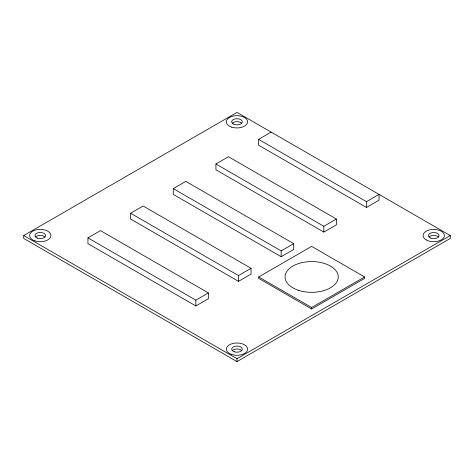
<?xml version="1.0" encoding="UTF-8"?>
<svg xmlns="http://www.w3.org/2000/svg" width="474" height="474" viewBox="0 0 474 474"><rect width="100%" height="100%" fill="white"/><g stroke="black" fill="none" stroke-linecap="round" stroke-linejoin="round"><path stroke-width="0.71" d="M23.7 235.548L237 112.403L450.3 235.548L450.3 238.452L237 361.597L23.7 238.452L23.7 235.548L237 358.7L450.3 235.548M87.939 237.871L100.488 230.625L208.394 292.926L208.394 298.721L195.845 305.961L87.939 243.666L87.939 237.871L195.845 300.166L208.394 292.926M130.599 213.241L143.148 205.994L251.054 268.296L251.054 274.091L238.505 281.331L130.599 219.035L130.599 213.241L238.505 275.536L251.054 268.296M173.259 188.611L185.808 181.364L293.714 243.666L293.714 249.46L281.165 256.707L173.259 194.405L173.259 188.611L281.165 250.906L293.714 243.666M215.919 163.98L228.468 156.734L336.374 219.035L336.374 224.83L323.825 232.076L215.919 169.775L215.919 163.98L323.825 226.282L336.374 219.035M258.579 139.35L366.485 201.651L379.034 194.405L379.034 200.2L366.485 207.446L258.579 145.145L258.579 139.35L271.128 132.11M258.697 276.952L311.643 246.385L364.595 276.952L364.595 278.404L311.643 308.971L258.697 278.404L258.697 276.952L311.643 307.519L364.595 276.952M366.485 201.651L366.485 207.446M323.825 226.282L323.825 232.076M311.643 307.519L311.643 308.971M281.165 250.906L281.165 256.707M238.505 275.536L238.505 281.331M237 358.7L237 361.597M195.845 300.166L195.845 305.961M232.367 123.157A5.321 3.075 0 0 1 241.586 123.157M429.13 236.911A5.321 3.075 0 0 1 438.349 236.911M232.39 350.499A5.321 3.075 0 0 1 241.61 350.499M35.651 236.911A5.321 3.075 0 0 1 44.87 236.911M298.336 290.26A26.615 15.369 0 0 0 338.258 276.952A26.615 15.369 0 0 0 298.336 263.645A26.615 15.369 0 0 0 298.336 290.26M426.209 239.897A10.647 6.144 0 0 0 444.019 237.142A10.647 6.144 0 0 0 430.985 229.612A10.647 6.144 0 0 0 426.209 239.897M34.94 240.875A10.647 6.144 0 0 0 50.908 235.548A10.647 6.144 0 0 0 34.94 230.228A10.647 6.144 0 0 0 34.94 240.875M231.656 127.121A10.647 6.144 0 0 0 247.624 121.794A10.647 6.144 0 0 0 231.656 116.474A10.647 6.144 0 0 0 231.656 127.121M231.679 354.457A10.647 6.144 0 0 0 247.647 349.137A10.647 6.144 0 0 0 231.679 343.816A10.647 6.144 0 0 0 231.679 354.457M233.214 123.969A5.321 3.075 0 0 0 242.119 122.588A5.321 3.075 0 0 0 235.596 118.826A5.321 3.075 0 0 0 233.214 123.969M37.6 238.215A5.321 3.075 0 0 0 45.587 235.548A5.321 3.075 0 0 0 37.6 232.888A5.321 3.075 0 0 0 37.6 238.215M431.073 238.215A5.321 3.075 0 0 0 439.06 235.548A5.321 3.075 0 0 0 431.073 232.888A5.321 3.075 0 0 0 431.073 238.215M234.34 351.797A5.321 3.075 0 0 0 242.321 349.137A5.321 3.075 0 0 0 234.34 346.476A5.321 3.075 0 0 0 234.34 351.797"/></g></svg>
